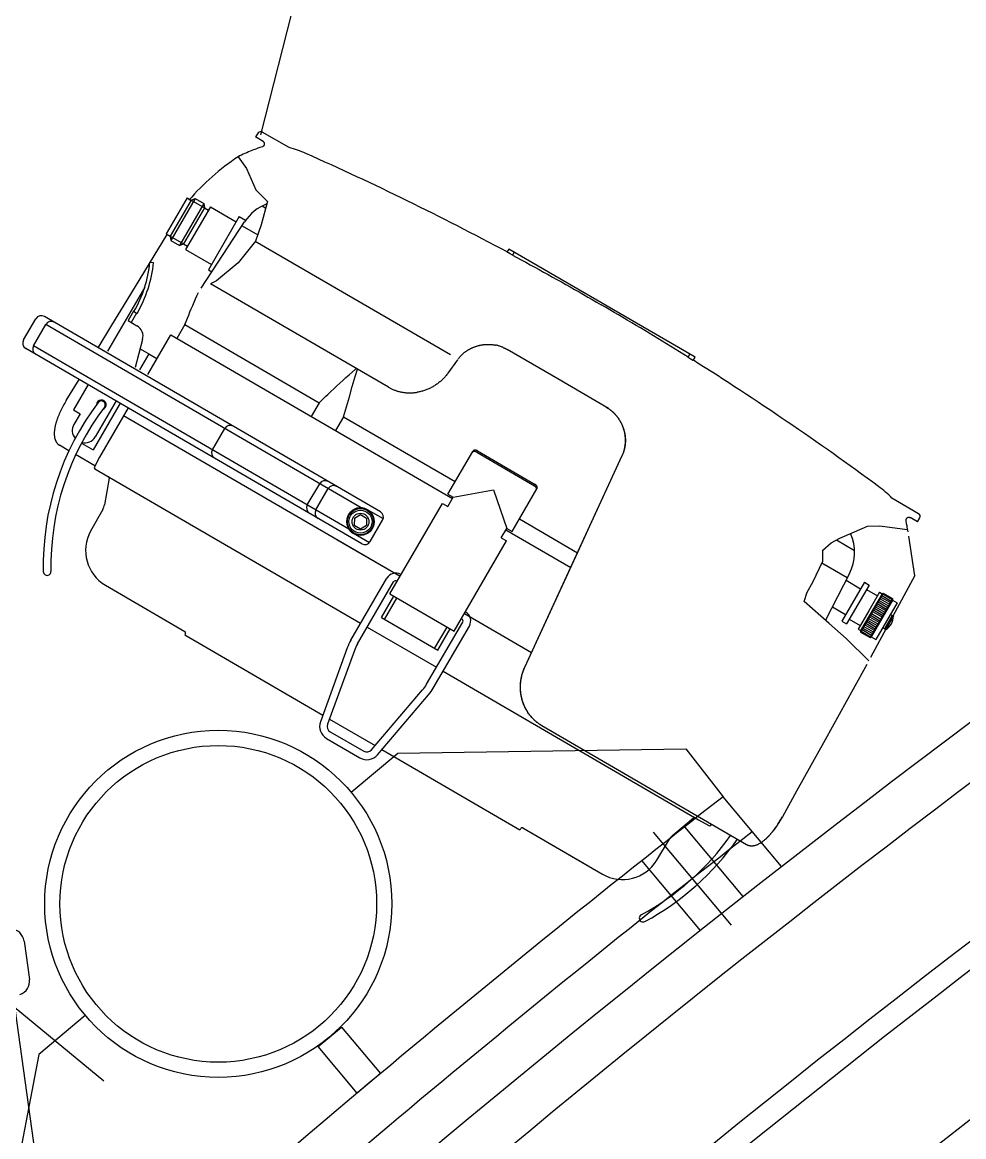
# Model space of a CAD drawing. Header units: millimetres. Extents: x -139278 to 641613, y -260926 to 217780.
# Drawn here: x 142559.5 to 142869.6, y -77442.6 to -77075.6 of the extents above; entities that cross this region are included whole.
import ezdxf

# ---------------------------------------------------------------- set-up
doc = ezdxf.new("R2010")
doc.units = ezdxf.units.MM

msp = doc.modelspace()

# ---------------------------------------------------------------- linework, layer by layer
for p, q in [((142638.073, -77112.583), (143084.934, -75358.644)), ((142677.473, -77236.803), (142566.804, -77172.45)), ((142596.142, -77170.741), (142594.359, -77173.807)), ((142597.19, -77171.35), (142595.407, -77174.417)), ((142596.142, -77170.741), (142597.335, -77171.434)), ((142559.957, -77180.193), (142564.033, -77173.184)), ((142563.219, -77182.09), (142567.295, -77175.081)), ((142671.143, -77235.467), (142567.295, -77175.081)), ((142594.359, -77173.807), (142597.292, -77175.513)), ((142613.098, -77175.117), (142610.456, -77179.661)), ((142613.098, -77175.117), (142657.334, -77200.839)), ((142599.166, -77180.079), (142596.682, -77189.238)), ((142608.382, -77178.455), (142600.74, -77191.597)), ((142608.422, -77178.478), (142701.215, -77232.436)), ((142671.359, -77247.317), (142560.69, -77182.965)), ((142667.067, -77242.476), (142563.219, -77182.09)), ((142598.333, -77183.153), (142601.173, -77184.804)), ((142735.905, -77193.038), (142719.177, -77183.311)), ((142601.173, -77184.804), (142598.111, -77190.069)), ((142601.173, -77184.804), (142603.801, -77186.333)), ((142778.787, -77185.869), (142779.34, -77184.88)), ((142780.517, -77186.929), (142781.092, -77185.899)), ((142581.187, -77194.886), (142576.351, -77203.201)), ((142752.633, -77202.765), (142735.905, -77193.038)), ((142591.743, -77201.024), (142582.832, -77216.349)), ((142590.429, -77200.26), (142583.556, -77212.08)), ((142657.334, -77200.839), (142654.691, -77205.383)), ((142576.351, -77203.201), (142578.584, -77204.5)), ((142578.584, -77204.5), (142576.547, -77208.005)), ((142594.371, -77202.55), (142584.946, -77218.759)), ((142592.919, -77205.047), (142683.999, -77258.009)), ((142665.348, -77205.469), (142662.693, -77210.035)), ((142665.348, -77205.469), (142702.118, -77226.85)), ((142622.136, -77216.349), (142626.212, -77209.34)), ((142574.912, -77216.667), (142571.833, -77214.876)), ((142579.018, -77214.131), (142582.832, -77216.349)), ((142699.717, -77230.978), (142707.911, -77216.887)), ((142709.429, -77216.696), (142728.44, -77227.751)), ((142583.439, -77221.625), (142577.111, -77217.945)), ((142583.439, -77221.625), (142577.111, -77217.945)), ((142584.967, -77218.772), (142583.283, -77221.916)), ((142709.178, -77217.128), (142728.189, -77228.183)), ((142725.019, -77287.907), (142757.093, -77218.211)), ((142583.475, -77222.593), (142670.965, -77273.468)), ((142588.164, -77225.706), (142586.596, -77234.438)), ((142653.405, -77234.532), (142657.481, -77227.523)), ((142656.207, -77236.162), (142660.283, -77229.152)), ((142699.717, -77230.978), (142701.469, -77231.997)), ((142701.469, -77231.997), (142714.687, -77229.528)), ((142714.687, -77229.528), (142719.079, -77242.237)), ((142720.831, -77243.256), (142729.025, -77229.165)), ((142680.613, -77263.832), (142697.934, -77234.045)), ((142697.934, -77234.045), (142699.686, -77235.064)), ((142699.686, -77235.064), (142701.469, -77231.997)), ((142854.728, -77237.393), (142845.918, -77232.27)), ((142586.033, -77236.013), (142582.055, -77243.138)), ((142668.888, -77238.845), (142668.88, -77241.186)), ((142668.888, -77238.845), (142670.918, -77237.681)), ((142670.918, -77237.681), (142672.942, -77238.858)), ((142672.942, -77238.858), (142672.935, -77241.199)), ((142678.461, -77239.136), (142673.204, -77236.079)), ((142854.401, -77240.134), (142851.897, -77238.678)), ((142854.401, -77240.134), (142855.12, -77238.732)), ((142668.88, -77241.186), (142670.904, -77242.363)), ((142670.904, -77242.363), (142672.935, -77241.199)), ((142674.13, -77246.584), (142678.206, -77239.574)), ((142717.296, -77245.303), (142719.079, -77242.237)), ((142719.079, -77242.237), (142720.831, -77243.256)), ((142723.232, -77239.128), (142742.351, -77250.245)), ((142723.233, -77239.128), (142742.351, -77250.245)), ((142663.097, -77245.854), (142683.999, -77258.009)), ((142673.876, -77247.022), (142668.618, -77243.965)), ((142701.727, -77276.109), (142719.048, -77246.322)), ((142717.296, -77245.303), (142719.048, -77246.322)), ((142718.824, -77242.675), (142740.132, -77255.066)), ((142718.825, -77242.676), (142740.132, -77255.066)), ((142827.634, -77246.022), (142833.617, -77249.501)), ((142822.862, -77253.628), (142831.174, -77258.461)), ((142831.954, -77257.123), (142824.055, -77272.507)), ((142586.935, -77260.952), (142613.076, -77276.152)), ((142667.736, -77279.022), (142679.603, -77258.614)), ((142669.926, -77280.296), (142681.793, -77259.887)), ((142682.902, -77259.594), (142683.033, -77259.67)), ((142684.175, -77257.404), (142684.307, -77257.48)), ((142836.876, -77259.968), (142829.438, -77272.76)), ((142830.825, -77259.322), (142835.628, -77262.115)), ((142838.453, -77260.885), (142834.734, -77267.281)), ((142836.876, -77259.968), (142838.453, -77260.885)), ((142677.808, -77271.579), (142681.884, -77264.571)), ((142680.613, -77263.832), (142701.727, -77276.109)), ((142843.067, -77263.568), (142835.629, -77276.361)), ((142842.661, -77263.801), (142835.63, -77275.892)), ((142837.587, -77262.375), (142841.123, -77264.431)), ((142841.785, -77263.292), (142838.27, -77269.337)), ((142841.785, -77263.292), (142842.661, -77263.801)), ((142842.609, -77264.357), (142845.709, -77266.159)), ((142842.661, -77263.801), (142843.067, -77263.568)), ((142842.915, -77263.831), (142846.015, -77265.634)), ((142843.067, -77263.568), (142846.168, -77265.371)), ((142678.859, -77272.191), (142682.935, -77265.182)), ((142826.328, -77268.08), (142830.686, -77270.614)), ((142834.734, -77267.281), (142831.015, -77273.677)), ((142846.168, -77265.371), (142838.729, -77278.163)), ((142846.166, -77265.839), (142839.135, -77277.93)), ((142840.469, -77268.037), (142843.569, -77269.839)), ((142847.699, -77266.731), (142840.668, -77278.822)), ((142840.775, -77267.511), (142843.875, -77269.314)), ((142841.08, -77266.985), (142844.181, -77268.788)), ((142841.386, -77266.46), (142844.486, -77268.262)), ((142841.692, -77265.934), (142844.792, -77267.737)), ((142841.998, -77265.408), (142845.098, -77267.211)), ((142842.303, -77264.883), (142845.403, -77266.685)), ((142846.168, -77265.371), (142846.166, -77265.839)), ((142846.166, -77265.839), (142847.699, -77266.731)), ((142677.808, -77271.579), (142696.381, -77282.379)), ((142704.147, -77271.948), (142704.278, -77272.024)), ((142705.113, -77270.286), (142718.524, -77278.085)), ((142705.113, -77270.286), (142727.214, -77283.137)), ((142705.421, -77269.758), (142705.552, -77269.834)), ((142838.27, -77269.337), (142834.754, -77275.383)), ((142838.227, -77271.892), (142841.327, -77273.695)), ((142838.533, -77271.366), (142841.633, -77273.169)), ((142838.839, -77270.841), (142841.939, -77272.643)), ((142839.144, -77270.315), (142842.244, -77272.117)), ((142839.552, -77269.614), (142842.652, -77271.417)), ((142839.858, -77269.088), (142842.958, -77270.891)), ((142840.163, -77268.563), (142843.263, -77270.365)), ((142845.983, -77270.891), (142843.436, -77275.272)), ((142846.421, -77271.146), (142843.874, -77275.527)), ((142845.458, -77270.586), (142846.422, -77271.146)), ((142673.156, -77274.742), (142695.934, -77287.987)), ((142692.705, -77293.541), (142704.572, -77273.133)), ((142694.895, -77294.815), (142706.762, -77274.406)), ((142695.33, -77281.768), (142699.406, -77274.759)), ((142696.381, -77282.379), (142700.457, -77275.371)), ((142829.438, -77272.76), (142831.015, -77273.677)), ((142831.881, -77272.188), (142835.417, -77274.244)), ((142834.754, -77275.383), (142835.63, -77275.892)), ((142836.087, -77275.572), (142839.188, -77277.375)), ((142836.393, -77275.046), (142839.493, -77276.849)), ((142836.699, -77274.521), (142839.799, -77276.323)), ((142837.005, -77273.995), (142840.105, -77275.797)), ((142837.31, -77273.469), (142840.41, -77275.272)), ((142837.616, -77272.943), (142840.716, -77274.746)), ((142837.922, -77272.418), (142841.022, -77274.22)), ((142842.91, -77274.967), (142843.874, -77275.527)), ((142613.268, -77276.829), (142613.02, -77277.292)), ((142613.02, -77277.292), (142658.488, -77303.731)), ((142835.63, -77275.892), (142835.629, -77276.361)), ((142835.629, -77276.361), (142838.729, -77278.163)), ((142835.782, -77276.098), (142838.882, -77277.9)), ((142838.729, -77278.163), (142839.135, -77277.93)), ((142839.135, -77277.93), (142840.668, -77278.822)), ((142666.552, -77281.551), (142657.699, -77305.901)), ((142668.934, -77282.417), (142660.08, -77306.767)), ((142698.124, -77289.261), (142782.224, -77338.164)), ((142674.568, -77315.191), (142691.352, -77295.453)), ((142676.498, -77316.833), (142693.282, -77297.094)), ((142660.714, -77305.025), (142675.769, -77313.779)), ((142798.079, -77346.435), (142730.679, -77307.243)), ((142659.692, -77311.402), (142670.732, -77317.821)), ((142660.966, -77309.211), (142672.006, -77315.631)), ((142677.994, -77315.073), (142723.441, -77341.5)), ((142809.6, -77353.626), (142790.304, -77330.63)), ((142773.777, -77343.281), (142780.591, -77337.6)), ((142723.462, -77341.512), (142723.742, -77341.068)), ((142724.425, -77340.9), (142750.566, -77356.101)), ((142724.425, -77340.9), (142746.444, -77353.704)), ((142796.991, -77363.491), (142777.698, -77340.498)), ((142782.224, -77338.164), (142785.615, -77340.135)), ((142786.299, -77339.967), (142786.475, -77339.688)), ((142793.132, -77372.893), (142767.409, -77342.238)), ((142768.462, -77351.531), (142772.687, -77344.55)), ((142782.854, -77374.646), (142763.563, -77351.656)), ((142560.144, -77378.122), (142561.886, -77390.773)), ((142586.338, -77424.248), (142552.506, -77396.25)), ((142556.584, -77396.446), (142563.755, -77448.526))]:
    msp.add_line(p, q)
at = {"ltscale": 4}
for p, q in [((142637.224, -77112.029), (142636.362, -77113.347)), ((142638.866, -77114.803), (142636.362, -77113.347)), ((142647.393, -77116.83), (142638.582, -77111.707)), ((142613.839, -77133.382), (142606.961, -77145.21)), ((142615.154, -77134.146), (142608.275, -77145.975)), ((142616.515, -77133.589), (142608.465, -77147.433)), ((142619.345, -77135.235), (142611.295, -77149.079)), ((142613.839, -77133.382), (142615.154, -77134.146)), ((142615.154, -77134.146), (142616.515, -77133.589)), ((142615.154, -77134.146), (142619.534, -77136.694)), ((142616.515, -77133.589), (142619.345, -77135.235)), ((142619.345, -77135.235), (142619.534, -77136.694)), ((142638.542, -77136.068), (142639.715, -77136.75)), ((142619.534, -77136.694), (142612.656, -77148.522)), ((142621.486, -77136.363), (142613.334, -77150.382)), ((142619.534, -77136.694), (142620.849, -77137.458)), ((142631.004, -77139.552), (142620.814, -77157.076)), ((142621.486, -77136.363), (142629.985, -77141.305)), ((142631.004, -77139.552), (142633.042, -77140.738)), ((142618.427, -77163.176), (142632.74, -77141.283)), ((142631.924, -77142.6), (142637.067, -77145.59)), ((142606.961, -77145.21), (142608.275, -77145.975)), ((142608.275, -77145.975), (142612.656, -77148.522)), ((142608.275, -77145.975), (142608.465, -77147.433)), ((142608.465, -77147.433), (142611.295, -77149.079)), ((142611.295, -77149.079), (142612.656, -77148.522)), ((142612.656, -77148.522), (142613.971, -77149.286)), ((142613.334, -77150.382), (142621.833, -77155.324)), ((142700.564, -77185.119), (142636.259, -77147.726)), ((142719.759, -77150.234), (142719.148, -77151.244)), ((142781.092, -77185.899), (142719.759, -77150.234)), ((142601.574, -77154.546), (142602.78, -77154.669)), ((142721.511, -77151.253), (142720.925, -77152.223)), ((142620.814, -77157.076), (142621.934, -77157.727)), ((142680.101, -77195.762), (142621.484, -77161.677)), ((142599.869, -77162.752), (142587.554, -77183.93))]:
    msp.add_line(p, q, dxfattribs=at)
for points in [[(142638.616, -77116.558), (142637.796, -77116.84), (142637.121, -77117.077), (142636.645, -77117.248), (142636.151, -77117.43), (142635.64, -77117.623), (142635.114, -77117.827), (142634.574, -77118.044), (142634.02, -77118.272), (142633.453, -77118.513), (142632.875, -77118.767), (142632.287, -77119.033), (142631.688, -77119.312), (142631.079, -77119.602), (142630.617, -77119.829)], [(142639.117, -77115.072), (142639.146, -77115.129), (142639.173, -77115.191), (142639.195, -77115.256), (142639.215, -77115.325), (142639.23, -77115.398), (142639.24, -77115.473), (142639.246, -77115.551), (142639.247, -77115.632), (142639.242, -77115.714), (142639.231, -77115.799), (142639.213, -77115.884), (142639.187, -77115.97), (142639.154, -77116.055), (142639.134, -77116.098), (142639.112, -77116.14), (142639.087, -77116.182), (142639.06, -77116.223), (142639.03, -77116.263), (142638.997, -77116.303), (142638.962, -77116.341), (142638.923, -77116.378), (142638.881, -77116.413), (142638.836, -77116.446), (142638.786, -77116.478), (142638.734, -77116.507), (142638.677, -77116.534), (142638.616, -77116.558)], [(142639.117, -77115.072), (142639.075, -77115.003), (142639.029, -77114.942), (142639.004, -77114.914), (142638.978, -77114.888), (142638.952, -77114.864), (142638.924, -77114.842), (142638.895, -77114.822), (142638.866, -77114.803)], [(142630.617, -77119.829), (142633.326, -77123.723), (142636.47, -77130.784), (142640.285, -77134.612), (142638.243, -77142.279), (142636.347, -77147.617), (142630.596, -77154.737), (142623.515, -77160.682), (142621.484, -77161.677)], [(142584.549, -77182.769), (142589.071, -77175.332), (142594.061, -77167.134), (142607.299, -77145.407)], [(142720.925, -77152.223), (142720.242, -77151.853), (142719.664, -77151.538), (142719.338, -77151.356), (142719.195, -77151.274), (142719.153, -77151.248), (142719.148, -77151.244)], [(142720.925, -77152.222), (142722.398, -77153.017), (142723.87, -77153.813), (142725.34, -77154.613), (142726.809, -77155.414), (142728.277, -77156.218), (142729.744, -77157.025), (142731.209, -77157.834), (142732.673, -77158.645), (142734.136, -77159.458), (142735.597, -77160.275), (142737.057, -77161.093), (142738.515, -77161.914), (142739.972, -77162.737), (142741.428, -77163.563), (142742.883, -77164.391), (142744.336, -77165.222), (142745.787, -77166.055), (142747.237, -77166.89), (142748.686, -77167.728), (142750.134, -77168.568)], [(142613.092, -77175.113), (142613.505, -77174.066), (142613.921, -77173.022), (142614.34, -77171.982), (142614.764, -77170.944), (142615.193, -77169.91), (142615.649, -77168.83), (142616.111, -77167.753), (142616.579, -77166.68), (142617.052, -77165.61), (142617.532, -77164.544)]]:
    msp.add_lwpolyline(points, dxfattribs=at)
for points in [[(142778.787, -77185.869), (142777.368, -77184.981), (142775.948, -77184.096), (142774.526, -77183.214), (142773.103, -77182.333), (142771.678, -77181.455), (142770.251, -77180.579), (142768.824, -77179.706), (142767.395, -77178.835), (142765.964, -77177.966), (142764.532, -77177.1), (142763.098, -77176.236), (142761.664, -77175.375), (142760.227, -77174.515), (142758.79, -77173.659), (142757.35, -77172.804), (142755.91, -77171.952), (142754.468, -77171.102), (142753.025, -77170.255), (142751.58, -77169.41), (142750.134, -77168.568)], [(142703.049, -77186.471), (142703.154, -77186.332), (142703.262, -77186.196), (142703.371, -77186.061), (142703.483, -77185.927), (142703.597, -77185.796), (142703.712, -77185.666), (142703.829, -77185.537), (142703.949, -77185.411), (142704.07, -77185.286), (142704.193, -77185.163), (142704.317, -77185.042), (142704.444, -77184.923), (142704.572, -77184.805), (142704.702, -77184.69), (142704.834, -77184.576), (142704.967, -77184.464), (142705.102, -77184.355), (142705.238, -77184.247), (142705.376, -77184.141), (142705.515, -77184.037), (142705.656, -77183.936), (142705.799, -77183.836), (142705.942, -77183.738), (142706.088, -77183.643), (142706.234, -77183.549), (142706.382, -77183.458), (142706.531, -77183.369), (142706.681, -77183.282), (142706.833, -77183.197), (142706.986, -77183.114), (142707.14, -77183.033), (142707.295, -77182.955), (142707.451, -77182.879), (142707.609, -77182.805), (142707.767, -77182.733), (142707.926, -77182.664), (142708.087, -77182.596), (142708.248, -77182.531), (142708.41, -77182.468), (142708.573, -77182.408), (142708.737, -77182.35), (142708.902, -77182.294), (142709.067, -77182.24), (142709.233, -77182.189), (142709.4, -77182.14), (142709.568, -77182.093), (142709.736, -77182.048), (142709.905, -77182.006), (142710.074, -77181.966), (142710.244, -77181.929), (142710.415, -77181.894), (142710.585, -77181.861), (142710.757, -77181.831), (142710.929, -77181.802), (142711.101, -77181.777), (142711.273, -77181.753), (142711.446, -77181.732), (142711.619, -77181.714), (142711.793, -77181.697), (142711.966, -77181.683), (142712.14, -77181.672), (142712.314, -77181.662), (142712.488, -77181.655), (142712.662, -77181.651), (142712.836, -77181.649), (142713.01, -77181.649), (142713.184, -77181.651), (142713.358, -77181.656), (142713.532, -77181.664), (142713.706, -77181.673), (142713.879, -77181.685), (142714.053, -77181.7), (142714.226, -77181.716), (142714.399, -77181.735), (142714.572, -77181.757), (142714.744, -77181.781), (142714.916, -77181.807), (142715.088, -77181.835), (142715.259, -77181.866), (142715.43, -77181.899)], [(142717.748, -77182.602), (142717.523, -77182.512), (142717.297, -77182.426), (142717.07, -77182.344), (142716.84, -77182.267), (142716.609, -77182.195), (142716.376, -77182.127), (142716.141, -77182.063), (142715.905, -77182.004), (142715.668, -77181.949), (142715.43, -77181.899)], [(142717.748, -77182.602), (142717.895, -77182.664), (142718.041, -77182.729), (142718.186, -77182.795), (142718.331, -77182.863), (142718.474, -77182.933), (142718.617, -77183.004), (142718.758, -77183.078), (142718.899, -77183.154), (142719.039, -77183.231), (142719.177, -77183.311)], [(142702.892, -77186.684), (142699.711, -77191.111)], [(142778.787, -77185.869), (142779.446, -77186.28), (142780.006, -77186.625), (142780.325, -77186.819), (142780.467, -77186.903), (142780.511, -77186.927), (142780.517, -77186.929)], [(142657.336, -77200.84), (142657.436, -77200.74), (142658.423, -77199.796), (142659.553, -77198.722), (142660.212, -77198.099), (142661.191, -77197.178), (142662.174, -77196.259), (142663.16, -77195.342), (142664.149, -77194.427), (142665.141, -77193.514), (142666.135, -77192.603), (142667.133, -77191.693), (142668.133, -77190.786), (142669.135, -77189.879), (142669.469, -77189.579)], [(142665.348, -77205.469), (142667.258, -77198.867), (142668.215, -77195.567), (142669.176, -77192.269), (142669.891, -77189.825)], [(142699.711, -77191.111), (142699.53, -77191.358), (142699.343, -77191.602), (142699.152, -77191.843), (142698.956, -77192.079), (142698.756, -77192.312), (142698.551, -77192.54), (142698.342, -77192.765), (142698.128, -77192.986), (142697.91, -77193.202), (142697.688, -77193.414), (142697.462, -77193.621), (142697.231, -77193.824), (142696.997, -77194.023), (142696.759, -77194.217), (142696.518, -77194.406), (142696.272, -77194.59), (142696.024, -77194.769), (142695.772, -77194.944), (142695.516, -77195.113), (142695.258, -77195.278), (142694.996, -77195.437), (142694.731, -77195.591), (142694.464, -77195.74), (142694.193, -77195.883), (142693.92, -77196.021), (142693.645, -77196.154), (142693.367, -77196.281), (142693.087, -77196.402), (142692.805, -77196.518), (142692.52, -77196.628), (142692.234, -77196.733), (142691.946, -77196.831), (142691.656, -77196.924), (142691.365, -77197.012), (142691.072, -77197.093), (142690.778, -77197.168), (142690.483, -77197.238), (142690.187, -77197.302), (142689.89, -77197.359), (142689.592, -77197.411)], [(142574.028, -77200.099), (142578.234, -77193.166)], [(142680.101, -77195.761), (142680.311, -77195.878), (142680.523, -77195.992), (142680.738, -77196.102), (142680.954, -77196.208), (142681.173, -77196.311), (142681.393, -77196.41), (142681.616, -77196.505), (142681.84, -77196.597), (142682.066, -77196.685), (142682.294, -77196.769), (142682.523, -77196.849), (142682.754, -77196.925), (142682.987, -77196.997), (142683.221, -77197.065), (142683.456, -77197.13), (142683.693, -77197.19), (142683.931, -77197.246), (142684.17, -77197.299), (142684.411, -77197.347), (142684.652, -77197.391), (142684.895, -77197.431), (142685.138, -77197.468), (142685.382, -77197.5), (142685.627, -77197.528), (142685.873, -77197.551), (142686.119, -77197.571), (142686.366, -77197.587), (142686.613, -77197.598), (142686.861, -77197.605), (142687.109, -77197.608), (142687.357, -77197.607), (142687.606, -77197.602), (142687.854, -77197.593), (142688.103, -77197.579), (142688.351, -77197.562), (142688.6, -77197.54), (142688.848, -77197.514), (142689.097, -77197.484), (142689.344, -77197.45), (142689.592, -77197.411)], [(142574.028, -77200.099), (142573.761, -77200.545), (142573.501, -77200.993), (142573.248, -77201.441), (142573.003, -77201.89), (142572.765, -77202.34), (142572.536, -77202.788), (142572.314, -77203.235), (142572.102, -77203.681), (142571.898, -77204.125), (142571.704, -77204.566), (142571.519, -77205.004), (142571.344, -77205.438), (142571.261, -77205.654), (142571.18, -77205.868), (142571.101, -77206.082), (142571.025, -77206.294), (142570.952, -77206.505), (142570.882, -77206.715), (142570.814, -77206.923), (142570.749, -77207.13), (142570.687, -77207.336), (142570.628, -77207.54), (142570.571, -77207.742), (142570.518, -77207.943), (142570.467, -77208.142), (142570.419, -77208.339), (142570.374, -77208.534), (142570.333, -77208.728), (142570.288, -77208.95), (142570.247, -77209.17), (142570.21, -77209.387), (142570.178, -77209.601), (142570.149, -77209.813), (142570.125, -77210.021), (142570.105, -77210.226), (142570.089, -77210.428), (142570.078, -77210.627), (142570.071, -77210.823), (142570.068, -77211.015), (142570.069, -77211.204), (142570.075, -77211.389), (142570.085, -77211.571), (142570.099, -77211.749), (142570.118, -77211.924), (142570.141, -77212.095), (142570.168, -77212.262), (142570.199, -77212.425), (142570.235, -77212.584), (142570.276, -77212.739), (142570.32, -77212.891), (142570.369, -77213.038), (142570.422, -77213.181), (142570.48, -77213.32), (142570.541, -77213.454), (142570.607, -77213.585), (142570.677, -77213.711), (142570.751, -77213.833), (142570.83, -77213.95), (142570.912, -77214.063), (142570.999, -77214.172), (142571.089, -77214.276), (142571.184, -77214.375), (142571.282, -77214.47), (142571.385, -77214.561), (142571.491, -77214.647), (142571.602, -77214.728), (142571.716, -77214.805), (142571.833, -77214.876)], [(142751.851, -77202.31), (142752.094, -77202.455), (142752.334, -77202.606), (142752.571, -77202.763), (142752.804, -77202.926), (142753.034, -77203.095), (142753.261, -77203.269), (142753.484, -77203.448), (142753.703, -77203.633), (142753.917, -77203.823), (142754.128, -77204.018), (142754.335, -77204.218), (142754.537, -77204.423), (142754.735, -77204.633), (142754.928, -77204.848), (142755.116, -77205.067), (142755.3, -77205.29), (142755.479, -77205.518), (142755.652, -77205.75), (142755.821, -77205.986), (142755.984, -77206.226), (142756.142, -77206.469), (142756.295, -77206.716), (142756.442, -77206.967), (142756.583, -77207.22), (142756.719, -77207.477), (142756.849, -77207.737), (142756.973, -77208), (142757.091, -77208.265), (142757.203, -77208.533), (142757.31, -77208.803), (142757.41, -77209.076), (142757.504, -77209.35), (142757.591, -77209.626), (142757.673, -77209.905), (142757.748, -77210.184), (142757.816, -77210.465), (142757.879, -77210.747), (142757.935, -77211.03), (142757.984, -77211.314), (142758.027, -77211.599), (142758.063, -77211.885), (142758.093, -77212.17), (142758.116, -77212.456), (142758.132, -77212.742), (142758.142, -77213.028), (142758.146, -77213.314), (142758.143, -77213.599), (142758.133, -77213.883), (142758.116, -77214.167), (142758.093, -77214.449), (142758.064, -77214.731), (142758.027, -77215.011), (142757.985, -77215.289), (142757.935, -77215.567), (142757.88, -77215.842), (142757.818, -77216.115), (142757.749, -77216.386), (142757.674, -77216.655), (142757.593, -77216.921), (142757.505, -77217.185), (142757.411, -77217.446), (142757.311, -77217.705), (142757.205, -77217.96), (142757.093, -77218.211)], [(142757.117, -77218.216), (142757.206, -77218.017), (142757.291, -77217.817), (142757.372, -77217.616), (142757.45, -77217.413), (142757.523, -77217.208), (142757.593, -77217.003), (142757.658, -77216.796), (142757.72, -77216.588), (142757.778, -77216.379), (142757.832, -77216.169), (142757.882, -77215.958), (142757.928, -77215.746), (142757.97, -77215.533), (142758.008, -77215.32), (142758.043, -77215.106), (142758.073, -77214.891), (142758.099, -77214.676), (142758.122, -77214.46), (142758.141, -77214.244), (142758.155, -77214.028), (142758.166, -77213.811), (142758.173, -77213.595), (142758.176, -77213.378), (142758.175, -77213.161), (142758.171, -77212.944), (142758.162, -77212.728), (142758.15, -77212.511), (142758.134, -77212.295), (142758.114, -77212.079), (142758.09, -77211.864), (142758.063, -77211.648), (142758.032, -77211.434), (142757.997, -77211.22), (142757.958, -77211.006), (142757.916, -77210.794), (142757.87, -77210.582), (142757.821, -77210.371), (142757.767, -77210.161), (142757.711, -77209.951), (142757.651, -77209.743), (142757.58, -77209.513), (142757.504, -77209.284), (142757.425, -77209.056), (142757.341, -77208.83), (142757.253, -77208.605), (142757.161, -77208.382), (142757.064, -77208.161), (142756.964, -77207.941), (142756.859, -77207.724), (142756.751, -77207.508), (142756.638, -77207.294), (142756.521, -77207.083), (142756.401, -77206.873), (142756.277, -77206.666), (142756.148, -77206.461), (142756.016, -77206.258), (142755.881, -77206.058), (142755.741, -77205.86), (142755.598, -77205.665), (142755.451, -77205.473), (142755.301, -77205.283), (142755.148, -77205.097), (142754.99, -77204.913), (142754.83, -77204.732), (142754.666, -77204.555), (142754.499, -77204.38), (142754.329, -77204.209), (142754.155, -77204.041), (142753.979, -77203.876), (142753.799, -77203.715), (142753.616, -77203.558), (142753.431, -77203.404), (142753.243, -77203.253), (142753.052, -77203.107), (142752.858, -77202.964), (142752.661, -77202.825), (142752.462, -77202.69), (142752.261, -77202.559), (142752.057, -77202.433), (142751.851, -77202.31)], [(142709.178, -77217.128), (142709.125, -77217.099), (142709.072, -77217.072), (142709.018, -77217.047), (142708.964, -77217.024), (142708.908, -77217.004), (142708.852, -77216.985), (142708.796, -77216.969), (142708.74, -77216.955), (142708.683, -77216.944), (142708.627, -77216.935), (142708.571, -77216.928), (142708.515, -77216.924), (142708.46, -77216.922), (142708.405, -77216.923), (142708.351, -77216.926), (142708.298, -77216.931), (142708.245, -77216.939), (142708.194, -77216.949), (142708.145, -77216.962), (142708.096, -77216.977), (142708.049, -77216.994), (142708.004, -77217.013), (142707.96, -77217.035), (142707.918, -77217.059), (142707.878, -77217.085), (142707.84, -77217.113), (142707.805, -77217.143), (142707.771, -77217.175), (142707.74, -77217.208), (142707.71, -77217.244), (142707.684, -77217.281), (142707.66, -77217.32)], [(142709.429, -77216.696), (142709.377, -77216.667), (142709.324, -77216.64), (142709.27, -77216.615), (142709.215, -77216.592), (142709.16, -77216.572), (142709.104, -77216.553), (142709.047, -77216.537), (142708.991, -77216.523), (142708.935, -77216.512), (142708.878, -77216.503), (142708.822, -77216.496), (142708.766, -77216.492), (142708.711, -77216.49), (142708.656, -77216.49), (142708.602, -77216.493), (142708.549, -77216.499), (142708.497, -77216.507), (142708.446, -77216.517), (142708.396, -77216.53), (142708.347, -77216.545), (142708.3, -77216.562), (142708.255, -77216.581), (142708.211, -77216.603), (142708.17, -77216.627), (142708.13, -77216.653), (142708.092, -77216.681), (142708.056, -77216.711), (142708.022, -77216.743), (142707.991, -77216.776), (142707.962, -77216.812), (142707.935, -77216.849), (142707.911, -77216.887)], [(142725.043, -77287.912), (142730.845, -77275.314), (142736.646, -77262.716), (142742.445, -77250.117), (142748.242, -77237.517), (142755.885, -77220.897), (142757.117, -77218.218)], [(142729.025, -77229.165), (142729.046, -77229.125), (142729.066, -77229.083), (142729.082, -77229.04), (142729.096, -77228.996), (142729.107, -77228.951), (142729.115, -77228.905), (142729.121, -77228.859), (142729.123, -77228.811), (142729.123, -77228.763), (142729.121, -77228.714), (142729.115, -77228.665), (142729.107, -77228.616), (142729.096, -77228.566), (142729.082, -77228.517), (142729.066, -77228.467), (142729.047, -77228.418), (142729.025, -77228.369), (142729.001, -77228.321), (142728.975, -77228.273), (142728.946, -77228.226), (142728.914, -77228.179), (142728.881, -77228.134), (142728.845, -77228.089), (142728.807, -77228.046), (142728.767, -77228.004), (142728.725, -77227.963), (142728.682, -77227.924), (142728.636, -77227.886), (142728.589, -77227.849), (142728.541, -77227.815), (142728.491, -77227.782), (142728.44, -77227.751)], [(142728.774, -77229.597), (142728.795, -77229.557), (142728.814, -77229.515), (142728.831, -77229.473), (142728.844, -77229.429), (142728.855, -77229.384), (142728.864, -77229.338), (142728.869, -77229.291), (142728.872, -77229.243), (142728.872, -77229.195), (142728.869, -77229.146), (142728.864, -77229.097), (142728.856, -77229.048), (142728.845, -77228.999), (142728.831, -77228.949), (142728.815, -77228.9), (142728.796, -77228.85), (142728.774, -77228.802), (142728.75, -77228.753), (142728.723, -77228.705), (142728.694, -77228.658), (142728.663, -77228.612), (142728.629, -77228.566), (142728.594, -77228.522), (142728.556, -77228.478), (142728.516, -77228.436), (142728.474, -77228.395), (142728.43, -77228.356), (142728.385, -77228.318), (142728.338, -77228.281), (142728.29, -77228.247), (142728.24, -77228.214), (142728.189, -77228.183)], [(142851.539, -77238.593), (142851.475, -77238.596), (142851.409, -77238.603), (142851.34, -77238.616), (142851.271, -77238.633), (142851.2, -77238.656), (142851.129, -77238.684), (142851.059, -77238.718), (142850.988, -77238.757), (142850.919, -77238.802), (142850.852, -77238.853), (142850.786, -77238.911), (142850.724, -77238.976), (142850.666, -77239.047), (142850.639, -77239.085), (142850.613, -77239.126), (142850.589, -77239.168), (142850.567, -77239.212), (142850.547, -77239.258), (142850.529, -77239.305), (142850.513, -77239.355), (142850.5, -77239.407), (142850.49, -77239.461), (142850.484, -77239.517), (142850.481, -77239.575), (142850.481, -77239.636), (142850.486, -77239.699), (142850.496, -77239.763)], [(142851.539, -77238.593), (142851.62, -77238.596), (142851.696, -77238.605), (142851.732, -77238.613), (142851.767, -77238.622), (142851.801, -77238.634), (142851.834, -77238.647), (142851.866, -77238.662), (142851.897, -77238.678)], [(142838.336, -77285.889), (142830.906, -77278.46), (142825.285, -77273.581), (142817.004, -77266.351), (142817.976, -77263.294), (142819.9, -77259.986), (142823.146, -77253.018), (142823.215, -77249.436), (142825.867, -77246.953), (142828.771, -77245.422), (142833.579, -77243.388), (142837.911, -77241.479), (142841.97, -77241.425), (142850.993, -77242.565)], [(142850.496, -77239.763), (142850.656, -77240.615), (142850.784, -77241.319), (142850.871, -77241.817), (142850.957, -77242.337), (142851.114, -77243.334)], [(142851.349, -77244.83), (142853.401, -77257.866)], [(142853.435, -77257.76), (142838.919, -77284.776)], [(142730.679, -77307.243), (142730.536, -77307.158), (142730.393, -77307.072), (142730.251, -77306.984), (142730.11, -77306.893), (142729.971, -77306.802), (142729.832, -77306.708), (142729.694, -77306.612), (142729.558, -77306.515), (142729.423, -77306.417), (142729.289, -77306.316), (142729.156, -77306.214), (142729.024, -77306.11), (142728.893, -77306.005), (142728.764, -77305.897), (142728.636, -77305.789), (142728.509, -77305.678), (142728.384, -77305.566), (142728.259, -77305.453), (142728.136, -77305.338), (142728.015, -77305.221), (142727.894, -77305.103), (142727.775, -77304.983), (142727.658, -77304.862), (142727.542, -77304.74), (142727.313, -77304.49), (142727.091, -77304.235), (142726.875, -77303.974), (142726.664, -77303.707), (142726.46, -77303.436), (142726.262, -77303.159), (142726.07, -77302.877), (142725.884, -77302.591), (142725.706, -77302.299), (142725.533, -77302.004), (142725.368, -77301.704), (142725.209, -77301.4), (142725.058, -77301.091), (142724.913, -77300.779), (142724.775, -77300.464), (142724.645, -77300.144), (142724.522, -77299.822), (142724.406, -77299.496), (142724.297, -77299.168), (142724.196, -77298.837), (142724.103, -77298.503), (142724.017, -77298.166), (142723.938, -77297.828), (142723.867, -77297.487), (142723.804, -77297.145), (142723.748, -77296.801), (142723.701, -77296.455), (142723.661, -77296.109), (142723.628, -77295.761), (142723.604, -77295.412), (142723.587, -77295.063), (142723.578, -77294.713), (142723.577, -77294.363), (142723.584, -77294.012), (142723.599, -77293.662), (142723.621, -77293.312), (142723.651, -77292.963), (142723.689, -77292.614), (142723.735, -77292.266), (142723.788, -77291.919), (142723.85, -77291.573), (142723.918, -77291.229), (142723.995, -77290.887), (142724.079, -77290.546), (142724.171, -77290.207), (142724.27, -77289.87), (142724.376, -77289.536), (142724.49, -77289.204), (142724.612, -77288.875), (142724.74, -77288.549), (142724.876, -77288.226), (142725.019, -77287.907)], [(142730.679, -77307.243), (142730.475, -77307.122), (142730.272, -77306.997), (142730.072, -77306.868), (142729.873, -77306.736), (142729.677, -77306.6), (142729.483, -77306.46), (142729.291, -77306.317), (142729.101, -77306.171), (142728.914, -77306.021), (142728.729, -77305.868), (142728.547, -77305.711), (142728.367, -77305.551), (142728.19, -77305.388), (142728.016, -77305.221), (142727.844, -77305.051), (142727.675, -77304.878), (142727.509, -77304.702), (142727.345, -77304.523), (142727.185, -77304.341), (142727.027, -77304.156), (142726.873, -77303.969), (142726.721, -77303.778), (142726.573, -77303.584), (142726.428, -77303.388), (142726.286, -77303.189), (142726.147, -77302.988), (142726.011, -77302.783), (142725.879, -77302.577), (142725.75, -77302.368), (142725.625, -77302.156), (142725.503, -77301.942), (142725.384, -77301.726), (142725.269, -77301.508), (142725.158, -77301.287), (142725.05, -77301.065), (142724.946, -77300.84), (142724.845, -77300.614), (142724.748, -77300.385), (142724.655, -77300.155), (142724.565, -77299.923), (142724.461, -77299.637), (142724.363, -77299.35), (142724.27, -77299.06), (142724.183, -77298.767), (142724.102, -77298.473), (142724.027, -77298.177), (142723.957, -77297.879), (142723.894, -77297.58), (142723.836, -77297.279), (142723.784, -77296.976), (142723.739, -77296.673), (142723.699, -77296.368), (142723.666, -77296.062), (142723.638, -77295.756), (142723.617, -77295.448), (142723.601, -77295.14), (142723.592, -77294.832), (142723.589, -77294.523), (142723.592, -77294.214), (142723.601, -77293.905), (142723.616, -77293.597), (142723.637, -77293.288), (142723.665, -77292.979), (142723.698, -77292.671), (142723.738, -77292.364), (142723.783, -77292.058), (142723.835, -77291.752), (142723.892, -77291.447), (142723.956, -77291.143), (142724.026, -77290.841), (142724.101, -77290.54), (142724.183, -77290.24), (142724.27, -77289.942), (142724.363, -77289.646), (142724.462, -77289.351), (142724.567, -77289.059), (142724.677, -77288.769), (142724.793, -77288.481), (142724.915, -77288.195), (142725.043, -77287.912)], [(142837.711, -77287.019), (142833.216, -77295.135), (142828.578, -77303.502), (142823.921, -77311.894), (142819.245, -77320.311), (142814.55, -77328.752), (142809.836, -77337.218)], [(142667.856, -77329.151), (142683.175, -77316.296), (142778.006, -77314.858), (142790.304, -77330.63)], [(142809.836, -77337.218), (142809.581, -77337.671), (142809.32, -77338.118), (142809.055, -77338.56), (142808.786, -77338.996), (142808.514, -77339.424), (142808.238, -77339.846), (142807.958, -77340.259), (142807.676, -77340.665), (142807.391, -77341.061), (142807.104, -77341.448), (142806.815, -77341.825), (142806.524, -77342.192), (142806.377, -77342.371), (142806.231, -77342.548), (142806.084, -77342.722), (142805.937, -77342.892), (142805.79, -77343.06), (142805.643, -77343.225), (142805.495, -77343.387), (142805.347, -77343.546), (142805.199, -77343.702), (142805.052, -77343.854), (142804.904, -77344.003), (142804.756, -77344.149), (142804.608, -77344.291), (142804.46, -77344.431), (142804.312, -77344.566), (142804.165, -77344.698), (142803.994, -77344.847), (142803.823, -77344.991), (142803.652, -77345.131), (142803.482, -77345.265), (142803.313, -77345.394), (142803.144, -77345.518), (142802.975, -77345.637), (142802.807, -77345.751), (142802.64, -77345.859), (142802.474, -77345.962), (142802.308, -77346.06), (142802.143, -77346.152), (142801.979, -77346.239), (142801.816, -77346.32), (142801.655, -77346.396), (142801.494, -77346.466), (142801.334, -77346.531), (142801.175, -77346.589), (142801.018, -77346.643), (142800.862, -77346.69), (142800.707, -77346.732), (142800.553, -77346.768), (142800.401, -77346.798), (142800.251, -77346.823), (142800.101, -77346.842), (142799.954, -77346.855), (142799.808, -77346.862), (142799.664, -77346.864), (142799.521, -77346.859), (142799.38, -77346.849), (142799.241, -77346.834), (142799.104, -77346.812), (142798.969, -77346.785), (142798.835, -77346.752), (142798.704, -77346.713), (142798.575, -77346.669), (142798.448, -77346.619), (142798.322, -77346.563), (142798.199, -77346.502), (142798.079, -77346.435)], [(142804.165, -77344.698), (142804.312, -77344.566), (142804.46, -77344.431), (142804.608, -77344.291), (142804.756, -77344.149), (142804.904, -77344.003), (142805.052, -77343.854), (142805.199, -77343.702), (142805.347, -77343.546), (142805.495, -77343.387), (142805.643, -77343.225), (142805.79, -77343.06), (142805.937, -77342.892), (142806.084, -77342.722), (142806.231, -77342.548), (142806.377, -77342.371), (142806.669, -77342.01), (142806.96, -77341.638), (142807.248, -77341.256), (142807.534, -77340.864), (142807.818, -77340.463), (142808.098, -77340.054), (142808.376, -77339.636), (142808.514, -77339.424), (142808.786, -77338.996), (142809.055, -77338.56), (142809.32, -77338.118), (142809.581, -77337.671), (142809.836, -77337.218)], [(142580.297, -77402.622), (142564.978, -77415.476), (142547.093, -77508.616), (142560.49, -77523.466)], [(142656.999, -77412.9), (142664.659, -77406.472), (142677.5, -77421.775), (142669.855, -77428.221), (142656.999, -77412.9)]]:
    msp.add_lwpolyline(points)
for centre, radius in [((145362.127, -80628.968), 4048.5), ((145362.127, -80628.968), 4030.5), ((142670.911, -77240.022), 4.51), ((142670.911, -77240.022), 4.308), ((142670.911, -77240.022), 3.801), ((142670.911, -77240.022), 2.787), ((142670.911, -77240.022), 2.787), ((142624.077, -77365.886), 57.15), ((142624.077, -77365.886), 57.15), ((142624.077, -77365.886), 52.15)]:
    msp.add_circle(centre, radius)
for centre, radius, start, end in [((145362.127, -80628.968), 4152.5, 115, 134.683215), ((145362.127, -80628.968), 4095, 115, 134.643364), ((145362.127, -80628.968), 4087.5, 115, 134.638084), ((142565.785, -77174.203), 2.027, 59.82255, 149.82255), ((142569.047, -77176.1), 2.027, 59.82255, 149.82255), ((142595.254, -77179.017), 4.054, 344.82255, 59.82255), ((142561.709, -77181.212), 2.027, 149.82255, 239.82255), ((142564.971, -77183.109), 2.027, 149.82255, 239.82255), ((142240.682, -78044.686), 1013.544, 53.644152, 57.815671), ((142655.109, -77254.518), 88.679, 142.69072, 181.26852), ((142585.584, -77201.536), 1.571, 286.74693, 179.24336), ((142585.584, -77201.536), 1.267, 322.69072, 142.69072), ((142655.109, -77254.518), 86.146, 142.69072, 181.26852), ((142580.051, -77210.042), 4.054, 149.82255, 219.88381), ((142627.964, -77210.359), 2.027, 59.82255, 149.82255), ((142580.051, -77210.042), 4.054, 256.38425, 329.82255), ((142623.888, -77217.368), 2.027, 149.82255, 239.82255), ((142583.729, -77222.155), 0.507, 151.82255, 239.82255), ((142587.665, -77225.616), 0.507, 349.82255, 59.82255), ((142659.233, -77228.542), 2.027, 59.82255, 149.82255), ((142662.036, -77230.171), 2.027, 59.82255, 149.82255), ((142820.481, -77256.996), 35.474, 44.1885, 53.64417), ((142581.608, -77233.542), 5.068, 330.82255, 349.82255), ((142655.157, -77235.551), 2.027, 149.82255, 239.82255), ((142657.96, -77237.181), 2.027, 149.82255, 239.82255), ((142670.911, -77240.022), 4.561, 59.82255, 239.82255), ((142676.454, -77238.555), 2.027, 329.82255, 59.82255), ((142854.218, -77238.269), 1.014, 332.82255, 59.82255), ((142593.559, -77249.561), 13.176, 150.82255, 239.82255), ((142818.429, -77250.179), 15.203, 332.82255, 24.25682), ((142672.378, -77245.565), 2.027, 239.82255, 329.82255), ((142567.718, -77256.453), 1.267, 181.26852, 1.26852), ((142682.494, -77260.295), 3.344, 59.82255, 149.82255), ((142682.494, -77260.295), 0.811, 59.82255, 149.82255), ((142703.871, -77272.725), 0.811, 329.82255, 59.82255), ((142703.871, -77272.725), 3.344, 329.82255, 59.82255), ((142841.354, -77271.131), 5.068, 299.82144, 359.82193), ((142612.821, -77276.59), 0.507, 331.82255, 59.82255), ((142681.315, -77286.918), 15.708, 149.82255, 160.01996), ((142681.315, -77286.918), 13.175, 149.82255, 160.01996), ((142681.315, -77286.918), 13.175, 319.62514, 329.82255), ((142681.315, -77286.918), 15.708, 319.62514, 329.82255), ((142661.985, -77307.459), 4.561, 160.01996, 239.82255), ((142661.985, -77307.459), 2.027, 160.01996, 239.82255), ((142673.025, -77313.879), 2.027, 239.82255, 319.62514), ((142673.025, -77313.879), 4.561, 239.82255, 319.62514), ((145362.127, -80628.968), 4182.5, 127.94472, 132.05528), ((142780.915, -77337.989), 0.507, 59.82255, 129.82255), ((142724.17, -77341.338), 0.507, 59.82255, 147.82255), ((142785.87, -77339.697), 0.507, 239.82255, 327.82255), ((145362.127, -80628.968), 4167.5, 127.937319, 132.062681), ((142722.434, -77293.665), 86.151, 298.37657, 324.76566), ((142722.434, -77293.665), 88.685, 298.37657, 324.91051), ((142777.023, -77347.173), 5.068, 129.82255, 148.82255), ((142757.189, -77344.71), 13.176, 239.82255, 328.82255), ((142763.981, -77370.579), 1.267, 118.37657, 298.37657), ((142555.626, -77378.744), 4.561, 7.83983, 87.64242), ((142557.368, -77391.395), 4.561, 288.03725, 7.83983)]:
    msp.add_arc(centre, radius, start, end)
for centre, radius, start, end in [((145362.127, -80628.968), 4136.576, 121.100704, 138.899296), ((142638.073, -77112.583), 1.014, 59.82255, 146.82255), ((142638.485, -77151.168), 35.474, 66.00093, 75.4566), ((142675.091, -77186.454), 80.105, 123.72383, 139.22259), ((142240.682, -78044.686), 1013.544, 61.829423, 66.000942), ((142645.465, -77149.603), 15.203, 110.75133, 146.82255), ((142561.24, -77150.446), 40.542, 329.82255, 354.19504), ((142561.24, -77150.446), 41.753, 329.82255, 354.19504)]:
    msp.add_arc(centre, radius, start, end, dxfattribs=at)

doc.saveas('drawing.dxf')
